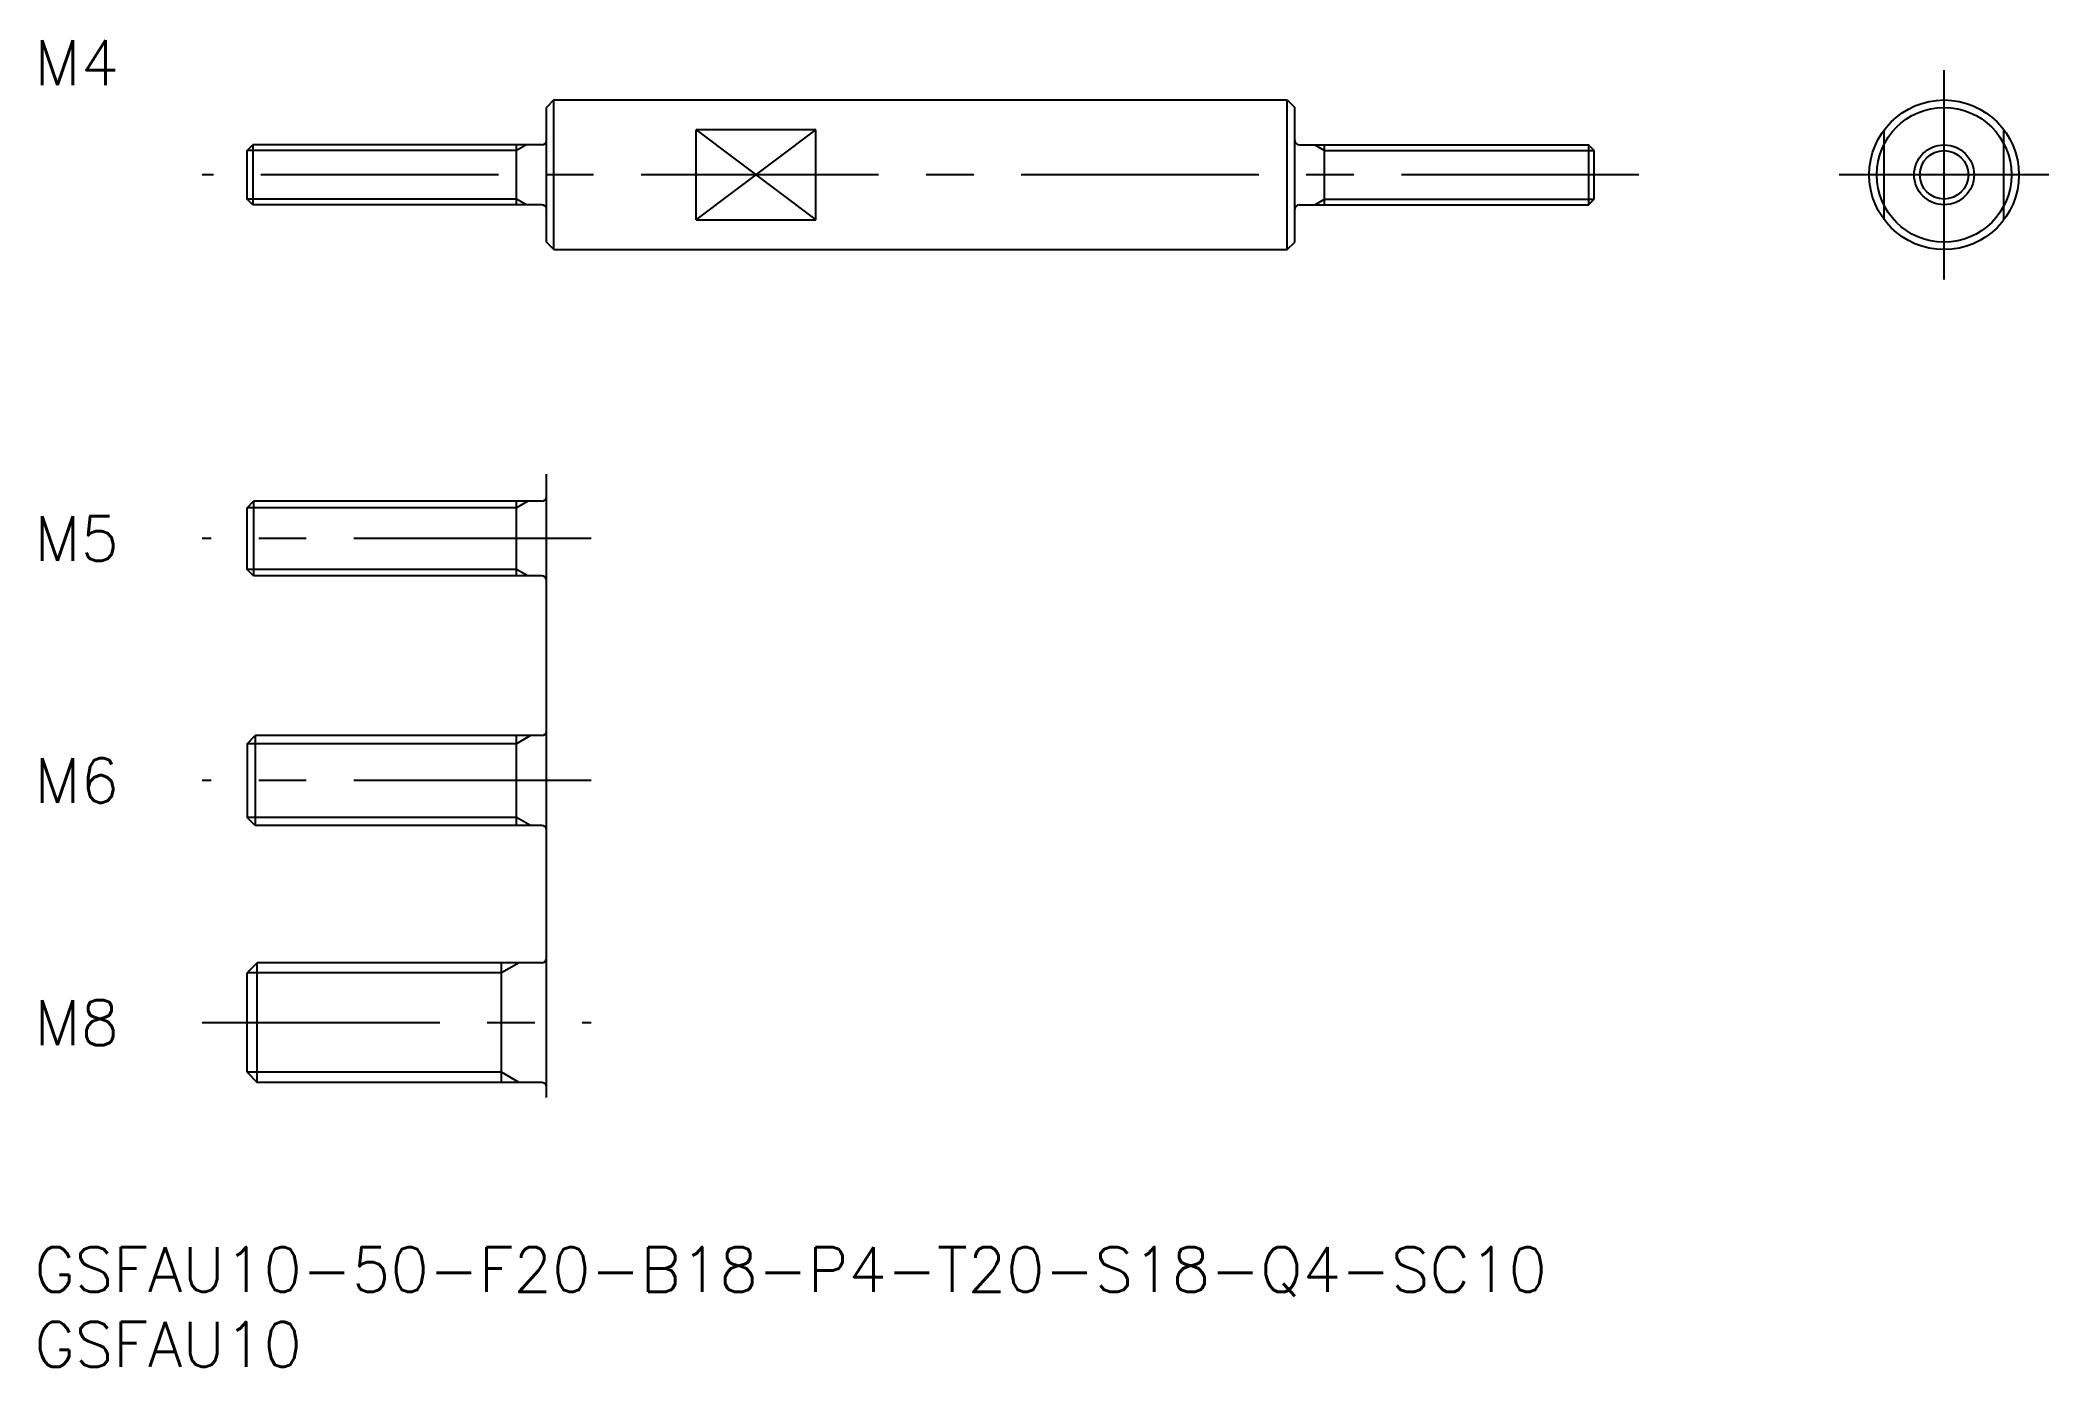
# Model space of a CAD drawing. Extents: x 0 to 135, y -8 to 81.
import ezdxf

# ---------------------------------------------------------------- set-up
doc = ezdxf.new("R2010")
doc.units = 0
doc.header["$LTSCALE"] = 0.5
doc.linetypes.add('CENTER', pattern=[50.8, 31.75, -6.35, 6.35, -6.35])
doc.linetypes.add('DASHED', pattern=[19.05, 12.7, -6.35])
for name, color, linetype in [('MSM_CENTER', 1, 'CENTER'), ('MSM_CONTINUOUS', 7, 'CONTINUOUS'), ('MSM_DASHED', 4, 'DASHED'), ('MSM_NARROW', 5, 'CONTINUOUS'), ('MSM_PART_NUMBER', 7, 'CONTINUOUS')]:
    doc.layers.add(name, color=color, linetype=linetype)
doc.styles.get("Standard").update_dxf_attribs({"font": 'txt.shx', "height": 1.5, "bigfont": 'bigfont.shx'})

# ---------------------------------------------------------------- blocks, each defined once
blk = doc.blocks.new('*U28')
at = {"layer": 'MSM_PART_NUMBER'}
blk.add_text('GSFAU10-50-F20-B18-P4-T20-S18-Q4-SC10', height=3, dxfattribs=at).set_placement((0, -3))
blk = doc.blocks.new('*U29')
at = {"layer": 'MSM_PART_NUMBER'}
blk.add_text('GSFAU10', height=3, dxfattribs=at).set_placement((0, -8))

msp = doc.modelspace()

# ---------------------------------------------------------------- linework, layer by layer
at = {"layer": 'MSM_CENTER'}
for p, q in [((127.6, 64.64), (127.6, 78.64)), ((107.21, 71.64), (11.21, 71.64)), ((134.6, 71.64), (120.6, 71.64)), ((37.21, 47.34), (11.21, 47.34)), ((37.21, 47.34), (11.21, 47.34)), ((37.21, 31.17), (11.21, 31.17)), ((11.21, 15), (37.21, 15))]:
    msp.add_line(p, q, dxfattribs=at)
at = {"layer": 'MSM_CONTINUOUS'}
for p, q in [((34.71, 76.64), (34.21, 76.14)), ((34.71, 66.64), (34.71, 76.64)), ((34.71, 76.64), (83.71, 76.64)), ((83.71, 66.64), (83.71, 76.64)), ((83.71, 76.64), (84.21, 76.14)), ((34.21, 67.14), (34.21, 76.14)), ((84.21, 67.14), (84.21, 76.14)), ((44.21, 68.64), (44.21, 74.64)), ((52.21, 74.64), (44.21, 74.64)), ((52.21, 68.64), (52.21, 74.64)), ((14.21, 73.26), (14.59, 73.64)), ((14.21, 70.01), (14.21, 73.26)), ((33.91, 73.64), (14.59, 73.64)), ((14.59, 73.64), (14.59, 69.64)), ((32.21, 69.64), (32.21, 73.64)), ((84.51, 73.64), (103.83, 73.64)), ((86.21, 69.64), (86.21, 73.64)), ((104.21, 73.26), (103.83, 73.64)), ((103.83, 73.64), (103.83, 69.64)), ((104.21, 70.01), (104.21, 73.26)), ((14.59, 69.64), (14.21, 70.01)), ((103.83, 69.64), (104.21, 70.01)), ((33.91, 69.64), (14.59, 69.64)), ((44.21, 68.64), (52.21, 68.64)), ((84.51, 69.64), (103.83, 69.64)), ((34.71, 66.64), (34.21, 67.14)), ((83.71, 66.64), (84.21, 67.14)), ((34.71, 66.64), (83.71, 66.64)), ((34.21, 10), (34.21, 51.64)), ((14.21, 49.4), (14.65, 49.84)), ((33.91, 49.84), (14.65, 49.84)), ((14.65, 49.84), (14.65, 44.84)), ((32.21, 44.84), (32.21, 49.84)), ((14.21, 45.27), (14.21, 49.4)), ((14.65, 44.84), (14.21, 45.27)), ((33.91, 44.84), (14.65, 44.84)), ((14.21, 33.63), (14.76, 34.17)), ((14.21, 33.63), (14.21, 28.71)), ((33.91, 34.17), (14.76, 34.17)), ((14.76, 34.17), (14.76, 28.17)), ((32.21, 28.17), (32.21, 34.17)), ((14.76, 28.17), (14.21, 28.71)), ((33.91, 28.17), (14.76, 28.17)), ((14.89, 19), (14.21, 18.32)), ((33.91, 19), (14.89, 19)), ((14.89, 11), (14.89, 19)), ((31.21, 11), (31.21, 19)), ((14.21, 11.68), (14.21, 18.32)), ((14.21, 11.68), (14.89, 11)), ((33.91, 11), (14.89, 11))]:
    msp.add_line(p, q, dxfattribs=at)
for radius in [5, 4.5, 2]:
    msp.add_circle((127.6, 71.64), radius, dxfattribs=at)
for centre, start, end in [((33.91, 73.94), 270, 0), ((84.51, 73.94), 180, 270), ((33.91, 69.34), 0, 90), ((84.51, 69.34), 90, 180), ((33.91, 50.14), 270, 0), ((33.91, 44.54), 0, 90), ((33.91, 34.47), 270, 0), ((33.91, 27.87), 0, 90), ((33.91, 19.3), 270, 0), ((33.91, 10.7), 0, 90)]:
    msp.add_arc(centre, 0.3, start, end, dxfattribs=at)
at = {"layer": 'MSM_DASHED'}
for p, q in [((123.6, 68.64), (123.6, 74.64)), ((131.6, 68.64), (131.6, 74.64))]:
    msp.add_line(p, q, dxfattribs=at)
at = {"layer": 'MSM_NARROW'}
for p, q in [((44.21, 74.64), (52.21, 68.64)), ((44.21, 68.64), (52.21, 74.64)), ((32.21, 73.26), (14.21, 73.26)), ((32.87, 73.64), (32.21, 73.26)), ((85.56, 73.64), (86.21, 73.26)), ((86.21, 73.26), (104.21, 73.26)), ((32.21, 70.01), (14.21, 70.01)), ((32.87, 69.64), (32.21, 70.01)), ((85.56, 69.64), (86.21, 70.01)), ((86.21, 70.01), (104.21, 70.01)), ((32.96, 49.84), (32.21, 49.4)), ((32.21, 49.4), (14.21, 49.4)), ((32.21, 45.27), (14.21, 45.27)), ((32.96, 44.84), (32.21, 45.27)), ((32.21, 33.63), (14.21, 33.63)), ((33.15, 34.17), (32.21, 33.63)), ((32.21, 28.71), (14.21, 28.71)), ((33.15, 28.17), (32.21, 28.71)), ((32.39, 19), (31.21, 18.32)), ((31.21, 18.32), (14.21, 18.32)), ((31.21, 11.68), (14.21, 11.68)), ((32.39, 11), (31.21, 11.68))]:
    msp.add_line(p, q, dxfattribs=at)
msp.add_circle((127.6, 71.64), 1.62, dxfattribs=at)

# ---------------------------------------------------------------- block references
at = {"layer": 'MSM_CONTINUOUS'}
for name in ['*U28', '*U29']:
    msp.add_blockref(name, (0, 0), dxfattribs=at)

# ---------------------------------------------------------------- texts
at = {"layer": 'MSM_PART_NUMBER'}
for s, p in [('M4', (0, 77.64)), ('M5', (0, 45.84)), ('M6', (0, 29.67)), ('M8', (0, 13.5))]:
    msp.add_text(s, height=3, dxfattribs=at).set_placement(p)

doc.saveas('drawing.dxf')
